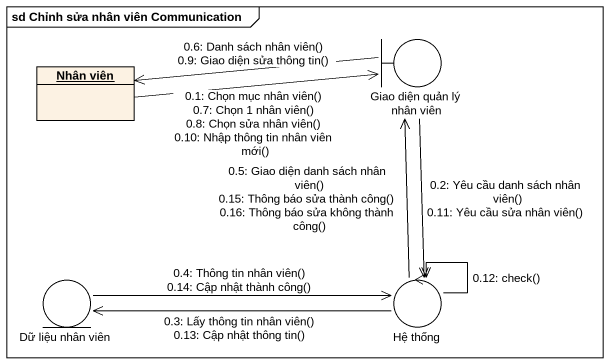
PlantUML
@startuml
mainframe sd Chỉnh sửa nhân viên Communication
allowmixing
hide circle
hide empty members
object "Nhân viên" as Nhân_viên
boundary "Giao diện quản lý nhân viên" as Giao_diện_quản_lý_nhân_viên
entity "Dữ liệu nhân viên" as Dữ_liệu_nhân_viên
control "Hệ thống" as Hệ_thống
Nhân_viên -right-> Giao_diện_quản_lý_nhân_viên : 0.1: Chọn mục nhân viên()\n0.7: Chọn 1 nhân viên()\n0.8: Chọn sửa nhân viên()\n0.10: Nhập thông tin nhân viên mới()
Giao_diện_quản_lý_nhân_viên --> Hệ_thống : 0.2: Yêu cầu danh sách nhân viên()\n0.11: Yêu cầu sửa nhân viên()
Hệ_thống -left-> Dữ_liệu_nhân_viên : 0.3: Lấy thông tin nhân viên()\n0.13: Cập nhật thông tin()
Dữ_liệu_nhân_viên -right-> Hệ_thống : 0.4: Thông tin nhân viên()\n0.14: Cập nhật thành công()
Hệ_thống -up-> Giao_diện_quản_lý_nhân_viên : 0.5: Giao diện danh sách nhân viên()\n0.15: Thông báo sửa thành công()\n0.16: Thông báo sửa không thành công()
Giao_diện_quản_lý_nhân_viên -left-> Nhân_viên : 0.6: Danh sách nhân viên()\n0.9: Giao diện sửa thông tin()
Hệ_thống --> Hệ_thống : 0.12: check()
@enduml
